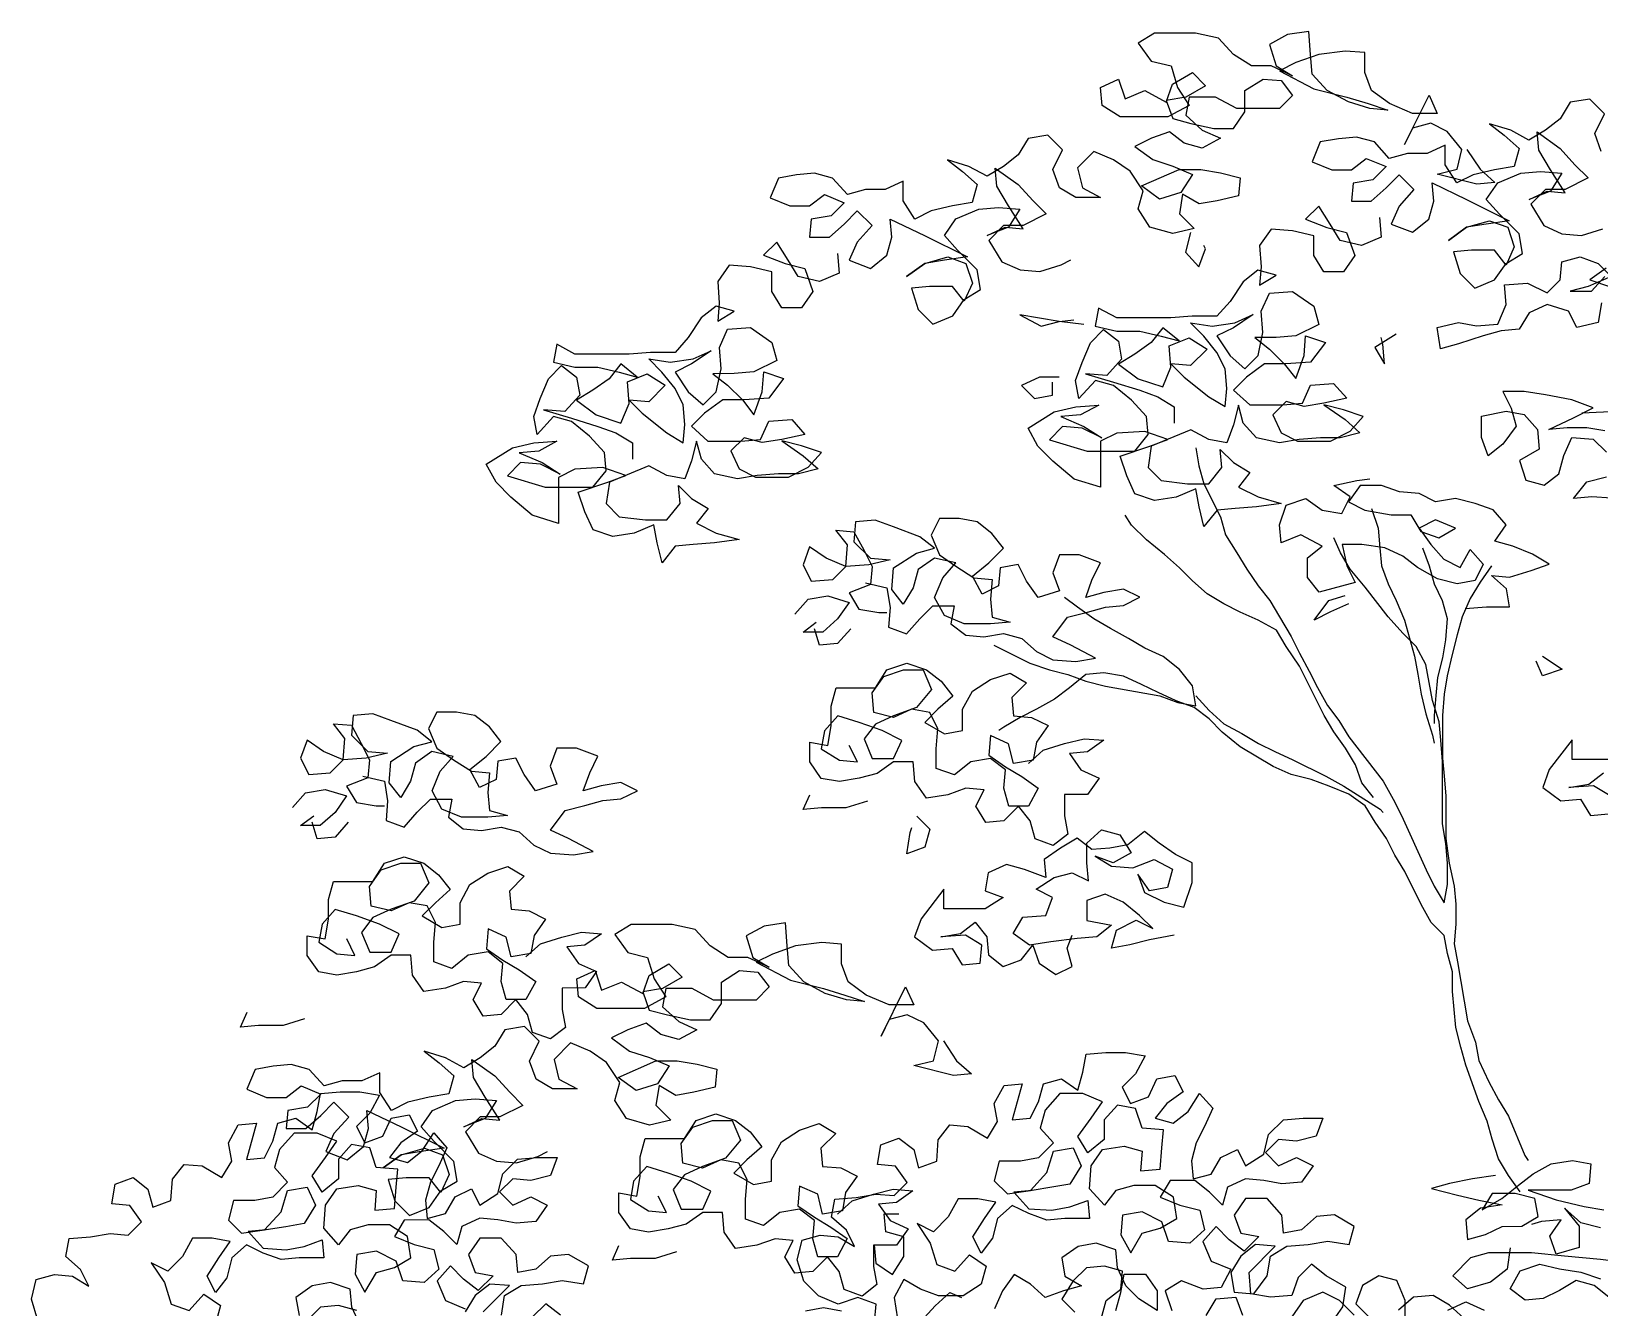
# Model space of a CAD drawing. Header units: millimetres. Extents: x 1564 to 2013, y 216 to 285.
# Drawn here: x 1858.923 to 1862.697, y 228.4 to 231.471 of the extents above; entities that cross this region are included whole.
import ezdxf

# ---------------------------------------------------------------- set-up
doc = ezdxf.new("R2010")
doc.units = ezdxf.units.MM
doc.header["$LTSCALE"] = 10
doc.layers.get('0').update_dxf_attribs({"color": 90})
doc.layers.add('ÁRVORE PRESERVADA', color=252, linetype='Continuous')

# ---------------------------------------------------------------- blocks, each defined once
blk = doc.blocks.new('A$C338F7350')
for points in [[(4.8951, 12.5881), (4.8852, 12.5288), (4.821, 12.5139), (4.7962, 12.5633), (4.732, 12.583), (4.6776, 12.5582), (4.648, 12.5088), (4.5937, 12.5038), (4.5393, 12.4889), (4.4652, 12.4641), (4.4108, 12.4492), (4.4009, 12.5135), (4.4651, 12.5284), (4.5195, 12.5185), (4.5837, 12.5235), (4.6084, 12.5829), (4.6034, 12.6422), (4.6726, 12.6472), (4.7319, 12.6176), (4.7714, 12.6572), (4.7763, 12.7115), (4.8307, 12.7264), (4.8851, 12.7067), (4.9246, 12.6672), (4.8555, 12.6375), (4.8011, 12.6226), (4.8654, 12.6226), (4.9049, 12.6672)], [(4.9098, 12.6919), (4.8604, 12.6572), (4.9197, 12.6375)], [(4.8946, 13.0428), (4.8748, 13.0971), (4.9044, 13.1565), (4.8599, 13.2009), (4.8006, 13.191), (4.771, 13.1415), (4.7265, 13.1069), (4.6771, 13.0772), (4.6228, 13.1068), (4.5585, 13.1265), (4.603, 13.0919), (4.6475, 13.0524), (4.6327, 12.9981), (4.5734, 12.9881), (4.5092, 12.9732), (4.4598, 12.9485), (4.4252, 13.0028), (4.4251, 13.0621), (4.3708, 13.0374), (4.3114, 13.0373), (4.2571, 13.0224), (4.2126, 13.0718), (4.1582, 13.0866), (4.1038, 13.0816), (4.0495, 13.0717), (4.0248, 13.0123), (4.0841, 12.9877), (4.1434, 12.9877), (4.1879, 13.0224), (4.2472, 12.9977), (4.2077, 12.9581), (4.1484, 12.9482), (4.1435, 12.8938), (4.2028, 12.8939), (4.2473, 12.9335), (4.2868, 12.973), (4.3313, 12.9286), (4.2869, 12.8791), (4.2622, 12.8247), (4.3265, 12.8001), (4.3759, 12.8397), (4.3907, 12.894), (4.3857, 12.9484), (4.4895, 12.8991), (4.6181, 12.8349), (4.5489, 12.825), (4.4896, 12.8151), (4.4352, 12.7755), (4.4896, 12.8151), (4.5588, 12.8349), (4.6131, 12.8152), (4.633, 12.7559), (4.6083, 12.7015), (4.5737, 12.7459), (4.5045, 12.7459), (4.4501, 12.7409), (4.4699, 12.6766), (4.5145, 12.6322), (4.5737, 12.657), (4.6083, 12.7064), (4.6577, 12.7361), (4.6478, 12.7954), (4.5884, 12.8547), (4.5488, 12.8991), (4.5834, 12.9486), (4.6525, 12.9783), (4.7118, 12.9833), (4.7761, 12.9784), (4.7415, 12.924), (4.6773, 12.8992), (4.7317, 12.924), (4.786, 12.9191), (4.7415, 12.9883), (4.7068, 13.0476), (4.7018, 13.1019), (4.7711, 13.0526), (4.8156, 13.0032), (4.8552, 12.9637), (4.786, 12.929), (4.7267, 12.9289), (4.6823, 12.8844), (4.7219, 12.8202), (4.7763, 12.7955), (4.8356, 12.7907), (4.8998, 12.8105)], [(4.4903, 13.0491), (4.5299, 12.9898), (4.5744, 12.9503), (4.5201, 12.9453), (4.4014, 12.9749), (4.4607, 12.9897), (4.4755, 13.0491), (4.431, 13.1034), (4.3815, 13.1281), (4.3272, 13.1132), (4.3025, 13.0637), (4.3765, 13.2121), (4.4013, 13.1577), (4.3271, 13.1577), (4.2579, 13.1873), (4.2035, 13.2267), (4.1837, 13.2811), (4.1836, 13.3404), (4.1243, 13.3453), (4.0452, 13.3353), (3.9761, 13.3106), (3.9267, 13.2858), (4.0305, 13.2315), (4.1294, 13.2069), (4.1937, 13.1872), (4.253, 13.1675), (4.1986, 13.1724), (4.1343, 13.1921), (4.0701, 13.2266), (4.0255, 13.276), (4.0205, 13.3353), (4.0155, 13.4045), (3.9513, 13.3946), (3.8969, 13.3649), (3.9168, 13.3006), (3.9662, 13.271), (3.9019, 13.3006), (3.8426, 13.3006), (3.7882, 13.3351), (3.7437, 13.3845), (3.6745, 13.3992), (3.5509, 13.3991), (3.5015, 13.3694), (3.5411, 13.3151), (3.6005, 13.3003), (3.6203, 13.2361), (3.6549, 13.1818), (3.5907, 13.1471), (3.4474, 13.147), (3.393, 13.1815), (3.388, 13.2359), (3.4423, 13.2606), (3.4622, 13.2014), (3.5214, 13.2261), (3.5857, 13.1916), (3.6054, 13.246), (3.6647, 13.2806), (3.7043, 13.2411), (3.645, 13.2065), (3.5857, 13.1965), (3.6055, 13.1422), (3.6599, 13.1274), (3.7291, 13.1126), (3.7884, 13.1127), (3.823, 13.1621), (3.8229, 13.2264), (3.8773, 13.261), (3.9316, 13.2562), (3.9663, 13.2117), (3.9268, 13.1721), (3.7983, 13.172), (3.734, 13.2065), (3.6549, 13.2065), (3.6451, 13.1521), (3.6945, 13.1077), (3.7489, 13.083), (3.6946, 13.0533), (3.6402, 13.0681), (3.5957, 13.1026), (3.5413, 13.0828), (3.4919, 13.0581), (3.5463, 13.0186), (3.6057, 12.9988), (3.665, 12.9742), (3.6305, 12.9198), (3.5662, 12.9), (3.5118, 12.9395), (3.6254, 12.989), (3.6897, 12.989), (3.749, 12.9792), (3.8083, 12.9644), (3.8034, 12.9101), (3.7392, 12.8952), (3.6849, 12.8852), (3.6354, 12.9149), (3.6256, 12.8555), (3.6701, 12.8111), (3.6059, 12.7962), (3.5366, 12.8159), (3.502, 12.8702), (3.5168, 12.9246), (3.4772, 12.9839), (3.4277, 13.0185), (3.3684, 13.0431), (3.319, 12.9936), (3.3339, 12.9343), (3.3883, 12.9047), (3.3142, 12.9047), (3.2647, 12.9343), (3.2449, 12.9886), (3.2745, 13.048), (3.23, 13.0924), (3.1707, 13.0825), (3.141, 13.033), (3.0966, 12.9984), (3.0472, 12.9687), (2.9928, 12.9983), (2.9285, 13.018), (2.973, 12.9834), (3.0176, 12.9439), (3.0028, 12.8896), (2.9435, 12.8796), (2.8792, 12.8647), (2.8298, 12.84), (2.7952, 12.8943), (2.7951, 12.9536), (2.7408, 12.9289), (2.6815, 12.9288), (2.6271, 12.9139), (2.5826, 12.9633), (2.5282, 12.9781), (2.4739, 12.9731), (2.4195, 12.9632), (2.3949, 12.9038), (2.4542, 12.8792), (2.5135, 12.8792), (2.5579, 12.9139), (2.6173, 12.8892), (2.5778, 12.8496), (2.5185, 12.8397), (2.5136, 12.7853), (2.5729, 12.7854), (2.6173, 12.825), (2.6568, 12.8645), (2.7014, 12.8201), (2.6569, 12.7706), (2.6323, 12.7162), (2.6965, 12.6916), (2.7459, 12.7312), (2.7607, 12.7855), (2.7557, 12.8399), (2.8595, 12.7906), (2.9881, 12.7264), (2.9189, 12.7165), (2.8596, 12.7066), (2.8053, 12.667), (2.8596, 12.7066), (2.9288, 12.7264), (2.9832, 12.7067), (3.003, 12.6474), (2.9783, 12.593), (2.9437, 12.6374), (2.8745, 12.6374), (2.8202, 12.6324), (2.84, 12.5682), (2.8845, 12.5237), (2.9438, 12.5485), (2.9783, 12.5979), (3.0277, 12.6276), (3.0178, 12.6869), (2.9584, 12.7462), (2.9189, 12.7906), (2.9534, 12.8401), (3.0226, 12.8698), (3.0819, 12.8748), (3.1461, 12.8699), (3.1116, 12.8155), (3.0474, 12.7908), (3.1017, 12.8155), (3.1561, 12.8106), (3.1115, 12.8798), (3.0769, 12.9391), (3.0719, 12.9934), (3.1411, 12.9441), (3.1857, 12.8947), (3.2252, 12.8552), (3.1561, 12.8205), (3.0968, 12.8205), (3.0523, 12.7759), (3.0919, 12.7117), (3.1463, 12.6871), (3.2056, 12.6822), (3.2699, 12.702), (3.2995, 12.7168)], [(4.2276, 12.8445), (4.2326, 12.7852), (4.1733, 12.7604), (4.109, 12.7752), (4.0793, 12.8246), (4.0447, 12.8789), (4.0052, 12.8393), (4.0695, 12.8147), (4.1288, 12.7999), (4.1536, 12.7307), (4.119, 12.6813), (4.0597, 12.6812), (4.03, 12.7306), (4.0299, 12.7899), (3.9657, 12.8047), (3.9014, 12.8096), (3.8669, 12.7601), (3.8719, 12.6959), (3.867, 12.6415), (3.9164, 12.6712), (3.862, 12.686), (3.8175, 12.6513), (3.7781, 12.592), (3.7386, 12.5475), (3.6644, 12.5474), (3.6002, 12.5424), (3.4371, 12.5423), (3.3827, 12.5719), (3.3728, 12.5175), (3.4371, 12.5027), (3.5063, 12.5028), (3.5706, 12.488), (3.625, 12.4732), (3.5755, 12.5127), (3.5409, 12.4682), (3.4915, 12.4336), (3.4421, 12.4039), (3.5015, 12.3594), (3.5757, 12.3348), (3.6003, 12.3941), (3.5953, 12.4584), (3.6546, 12.4831), (3.709, 12.4486), (3.6596, 12.3991), (3.6003, 12.404), (3.6399, 12.3645), (3.7141, 12.3053), (3.7635, 12.2757), (3.7684, 12.33), (3.7634, 12.3893), (3.7387, 12.4387), (3.6991, 12.4881), (3.6595, 12.5276), (3.7238, 12.5178), (3.7929, 12.5278), (3.8473, 12.5525), (3.788, 12.5129), (3.7386, 12.4882), (3.7782, 12.4289), (3.8227, 12.3894), (3.8622, 12.429), (3.877, 12.4982), (3.872, 12.5624), (3.8967, 12.6168), (3.9659, 12.6218), (4.0301, 12.5774), (4.045, 12.523), (3.9759, 12.4884), (3.9166, 12.4834), (3.8523, 12.4833), (3.8968, 12.4488), (3.9413, 12.4043), (3.976, 12.3599), (4.0006, 12.4291), (4.0055, 12.4884), (4.0648, 12.4687), (4.0204, 12.4093), (3.9463, 12.4043), (3.882, 12.4043), (3.8277, 12.3647), (3.7882, 12.3251), (3.8377, 12.2807), (3.9365, 12.2808), (3.9958, 12.2858), (4.0205, 12.3401), (4.0897, 12.3452), (4.1292, 12.3007), (4.0601, 12.2858), (4.0008, 12.2759), (3.9464, 12.2907), (3.9069, 12.2511), (3.9316, 12.1967), (3.9811, 12.1721), (4.0799, 12.1722), (4.1392, 12.2019), (4.1787, 12.2464), (4.1194, 12.2661), (4.0601, 12.2809), (4.1244, 12.2365), (4.1689, 12.197), (4.1096, 12.1821), (4.0503, 12.182), (3.986, 12.177), (3.9267, 12.1671), (3.8575, 12.1818), (3.8179, 12.2263), (3.8031, 12.2806), (3.7883, 12.2213), (3.7686, 12.1669), (3.7142, 12.1768), (3.6598, 12.2064), (3.5412, 12.1568), (3.5314, 12.0926), (3.571, 12.0531), (3.6501, 12.0433), (3.7143, 12.0433), (3.7538, 12.0928), (3.7488, 12.1471), (3.7884, 12.1076), (3.8378, 12.078), (3.8033, 12.0335), (3.8626, 12.0039), (3.9318, 11.9842), (3.8577, 11.9743), (3.7935, 11.9693), (3.7391, 11.9643), (3.6996, 11.9148), (3.6847, 11.9741), (3.6748, 12.0285), (3.6155, 12.0037), (3.5513, 11.9937), (3.4919, 12.0135), (3.4672, 12.0678), (3.4473, 12.1271), (3.5363, 12.1568), (3.5906, 12.1767), (3.5214, 12.2013), (3.4374, 12.1963), (3.388, 12.1715), (3.3881, 12.0331), (3.309, 12.0578), (3.2447, 12.1121), (3.2002, 12.1565), (3.1705, 12.2109), (3.2495, 12.2604), (3.3138, 12.2753), (3.383, 12.2803), (3.3286, 12.2506), (3.2693, 12.2456), (3.3385, 12.216), (3.3929, 12.1814), (3.3336, 12.211), (3.2743, 12.2159), (3.2348, 12.1763), (3.3485, 12.1418), (3.4918, 12.142), (3.5313, 12.1914), (3.5263, 12.2458), (3.4818, 12.2952), (3.4274, 12.3396), (3.373, 12.3544), (3.3236, 12.3), (3.3137, 12.3543), (3.3334, 12.4087), (3.3581, 12.468), (3.3976, 12.5076), (3.4421, 12.4731), (3.452, 12.4187), (3.4076, 12.3692), (3.3433, 12.3741), (3.4274, 12.3495), (3.5065, 12.3249), (3.5609, 12.3051), (3.6103, 12.2755), (3.6104, 12.2261)], [(3.6593, 12.7995), (3.6445, 12.7401), (3.6841, 12.6957), (3.7038, 12.7501), (3.6988, 12.76)], [(2.5976, 12.736), (2.6026, 12.6767), (2.5434, 12.6519), (2.4791, 12.6667), (2.4494, 12.7161), (2.4147, 12.7704), (2.3752, 12.7308), (2.4395, 12.7062), (2.4988, 12.6914), (2.5236, 12.6222), (2.4891, 12.5728), (2.4298, 12.5727), (2.4001, 12.6221), (2.4, 12.6814), (2.3357, 12.6962), (2.2715, 12.7011), (2.2369, 12.6516), (2.2419, 12.5874), (2.237, 12.533), (2.2864, 12.5627), (2.2321, 12.5775), (2.1876, 12.5428), (2.1481, 12.4835), (2.1086, 12.439), (2.0345, 12.4389), (1.9702, 12.4339), (1.8071, 12.4338), (1.7527, 12.4634), (1.7429, 12.409), (1.8072, 12.3942), (1.8764, 12.3943), (1.9406, 12.3795), (1.995, 12.3647), (1.9455, 12.4042), (1.911, 12.3597), (1.8616, 12.3251), (1.8122, 12.2954), (1.8715, 12.2509), (1.9457, 12.2263), (1.9704, 12.2856), (1.9654, 12.3499), (2.0247, 12.3746), (2.0791, 12.3401), (2.0297, 12.2906), (1.9704, 12.2955), (2.0099, 12.256), (2.0841, 12.1968), (2.1336, 12.1672), (2.1385, 12.2215), (2.1335, 12.2808), (2.1087, 12.3302), (2.0691, 12.3796), (2.0296, 12.4191), (2.0938, 12.4093), (2.163, 12.4193), (2.2173, 12.444), (2.1581, 12.4044), (2.1087, 12.3797), (2.1483, 12.3204), (2.1928, 12.2809), (2.2323, 12.3205), (2.247, 12.3897), (2.242, 12.4539), (2.2667, 12.5083), (2.3359, 12.5133), (2.4002, 12.4689), (2.4151, 12.4145), (2.3459, 12.3799), (2.2866, 12.3749), (2.2224, 12.3748), (2.2669, 12.3403), (2.3114, 12.2958), (2.346, 12.2514), (2.3707, 12.3206), (2.3756, 12.3799), (2.4349, 12.3602), (2.3905, 12.3008), (2.3163, 12.2958), (2.2521, 12.2958), (2.1977, 12.2562), (2.1582, 12.2166), (2.2077, 12.1722), (2.3066, 12.1723), (2.3659, 12.1773), (2.3905, 12.2317), (2.4597, 12.2367), (2.4993, 12.1922), (2.4301, 12.1773), (2.3708, 12.1674), (2.3164, 12.1822), (2.2769, 12.1426), (2.3017, 12.0882), (2.3511, 12.0636), (2.45, 12.0637), (2.5093, 12.0934), (2.5488, 12.1379), (2.4894, 12.1576), (2.4301, 12.1724), (2.4944, 12.128), (2.5389, 12.0885), (2.4796, 12.0736), (2.4203, 12.0735), (2.3561, 12.0685), (2.2968, 12.0586), (2.2276, 12.0733), (2.188, 12.1178), (2.1731, 12.1721), (2.1583, 12.1128), (2.1386, 12.0584), (2.0842, 12.0683), (2.0298, 12.0979), (1.9113, 12.0483), (1.9014, 11.9841), (1.941, 11.9446), (2.0201, 11.9348), (2.0844, 11.9348), (2.1239, 11.9843), (2.1189, 12.0386), (2.1584, 11.9991), (2.2079, 11.9695), (2.1733, 11.925), (2.2327, 11.8954), (2.3019, 11.8757), (2.2278, 11.8658), (2.1635, 11.8608), (2.1091, 11.8558), (2.0697, 11.8063), (2.0548, 11.8656), (2.0448, 11.92), (1.9856, 11.8952), (1.9213, 11.8852), (1.862, 11.905), (1.8372, 11.9593), (1.8174, 12.0186), (1.9063, 12.0483), (1.9607, 12.0682), (1.8915, 12.0928), (1.8074, 12.0878), (1.758, 12.063), (1.7582, 11.9246), (1.6791, 11.9493), (1.6148, 12.0036), (1.5702, 12.048), (1.5405, 12.1024), (1.6196, 12.1519), (1.6838, 12.1668), (1.753, 12.1718), (1.6987, 12.1421), (1.6394, 12.1371), (1.7086, 12.1075), (1.763, 12.0729), (1.7036, 12.1025), (1.6443, 12.1074), (1.6048, 12.0678), (1.7185, 12.0333), (1.8619, 12.0335), (1.9014, 12.0829), (1.8964, 12.1373), (1.8518, 12.1867), (1.7974, 12.2311), (1.743, 12.2459), (1.6937, 12.1915), (1.6837, 12.2458), (1.7035, 12.3002), (1.7281, 12.3595), (1.7676, 12.3991), (1.8121, 12.3646), (1.8221, 12.3102), (1.7776, 12.2607), (1.7134, 12.2656), (1.7974, 12.241), (1.8765, 12.2164), (1.9309, 12.1966), (1.9804, 12.167), (1.9804, 12.1176)], [(3.3382, 12.5224), (3.2641, 12.5322), (3.1455, 12.5519), (3.2097, 12.5173), (3.2641, 12.5322), (3.3086, 12.5372)], [(4.2773, 12.4936), (4.2131, 12.454), (4.2428, 12.4046), (4.2378, 12.4639), (4.2329, 12.4837)], [(3.2643, 12.3642), (3.2049, 12.3641), (3.1506, 12.3394), (3.1902, 12.2998), (3.2445, 12.3098), (3.2445, 12.3493)], [(4.9253, 11.9999), (4.8659, 12.0048), (4.8116, 11.9998), (4.8511, 12.0493), (4.9104, 12.0642)], [(4.8361, 12.2569), (4.9448, 12.2619)], [(4.9053, 12.2026), (4.8509, 12.2124), (4.7916, 12.2124), (4.7373, 12.2074), (4.8114, 12.242), (4.8706, 12.2717), (4.8064, 12.2964), (4.7273, 12.3111), (4.663, 12.321), (4.5988, 12.3209), (4.6235, 12.2715), (4.6384, 12.2172), (4.5989, 12.1628), (4.5545, 12.1281), (4.5346, 12.1825), (4.5346, 12.2467), (4.6087, 12.2616), (4.6631, 12.2518), (4.7027, 12.2073), (4.7077, 12.148), (4.6484, 12.1134), (4.6682, 12.0541), (4.7226, 12.0393), (4.767, 12.0739), (4.7818, 12.1283), (4.8065, 12.1827), (4.8707, 12.1778), (4.9103, 12.1383)], [(3.6747, 12.152), (3.6846, 12.0977), (3.6995, 12.0433), (3.749, 11.9445), (3.7639, 11.8902), (3.7985, 11.8358), (3.8282, 11.7864), (3.8629, 11.737), (3.8975, 11.6926), (3.9272, 11.6432), (3.9619, 11.5839), (3.9866, 11.5345), (4.0163, 11.4802), (4.0411, 11.4308), (4.0708, 11.3764), (4.1054, 11.332), (4.1351, 11.2826), (4.239, 11.1492), (4.2687, 11.0949), (4.2935, 11.0455), (4.3678, 10.8824), (4.3925, 10.833), (4.4222, 10.7836), (4.4321, 10.838), (4.432, 10.9023), (4.427, 10.9616), (4.4171, 11.0209), (4.4169, 11.2087), (4.4119, 11.2729), (4.4069, 11.3273), (4.3871, 11.3915), (4.3672, 11.5002), (4.3375, 11.5546), (4.2979, 11.5941), (4.2534, 11.6435), (4.1841, 11.7324), (4.1396, 11.7867), (4.1099, 11.8361), (4.0901, 11.8806)], [(4.4857, 11.6684), (4.5499, 11.6734), (4.6191, 11.6735), (4.6092, 11.7278), (4.5647, 11.7673), (4.619, 11.7624), (4.6833, 11.7823), (4.7376, 11.8021), (4.6882, 11.8317), (4.6288, 11.8563), (4.5745, 11.8711), (4.609, 11.9206), (4.5694, 11.965), (4.515, 11.9847), (4.4557, 11.9995), (4.3964, 11.9896), (4.347, 12.0142), (4.2877, 12.0191), (4.2333, 12.0389), (4.169, 12.0388), (4.1345, 11.9893), (4.1839, 11.9647), (4.263, 11.9499), (4.3223, 11.95), (4.352, 11.9006), (4.4064, 11.8809), (4.4558, 11.9106), (4.3965, 11.9352), (4.3471, 11.9105), (4.3817, 11.8611), (4.4213, 11.8166), (4.4707, 11.7919), (4.5003, 11.8463), (4.5399, 11.8019), (4.5153, 11.7524), (4.4609, 11.7425), (4.4016, 11.7573), (4.3422, 11.7918), (4.2977, 11.8264), (4.2433, 11.851), (4.1741, 11.8609), (4.1148, 11.8608), (4.1297, 11.7966), (4.1545, 11.7472), (4.0458, 11.7174), (4.0111, 11.7619), (4.0111, 11.8212), (4.0555, 11.8558), (3.9912, 11.8904), (3.9319, 11.8656), (3.927, 11.92), (3.9467, 11.9793), (4.006, 11.9991), (4.0554, 11.9646), (4.1147, 11.9547), (4.1394, 12.0042), (4.0899, 12.0387), (4.1591, 12.0536), (4.1987, 12.0586)], [(2.6816, 11.7458), (2.7459, 11.7311), (2.7558, 11.6718), (2.7509, 11.6124), (2.8053, 11.5927), (2.8448, 11.6372), (2.8843, 11.6768), (2.9486, 11.6769), (2.9387, 11.6225), (2.9832, 11.5879), (3.0376, 11.5831), (3.0969, 11.593), (3.1513, 11.5782), (3.1958, 11.5387), (3.2453, 11.514), (3.3145, 11.5092), (3.3738, 11.5191), (3.2996, 11.5586), (3.2452, 11.5832), (3.2896, 11.6426), (3.3489, 11.6575), (3.4033, 11.6724), (3.4576, 11.6773), (3.507, 11.7021), (3.4576, 11.7268), (3.3983, 11.7168), (3.3439, 11.702), (3.3637, 11.7563), (3.3883, 11.8058), (3.3241, 11.8304), (3.2647, 11.8304), (3.245, 11.776), (3.2648, 11.7216), (3.2006, 11.7018), (3.166, 11.7512), (3.1412, 11.8006), (3.0869, 11.7907), (3.082, 11.7363), (3.0326, 11.7116), (3.0029, 11.7659), (3.0522, 11.8055), (3.0967, 11.85), (3.062, 11.8945), (3.0175, 11.929), (2.9632, 11.9388), (2.9038, 11.9388), (2.8792, 11.8893), (2.9039, 11.8301), (2.9534, 11.7955), (3.0078, 11.761), (3.0622, 11.7561), (3.0573, 11.6967), (3.0623, 11.6424), (3.1167, 11.6276), (3.0574, 11.6226), (2.9783, 11.6225), (2.9189, 11.6472), (2.8892, 11.7015), (2.9139, 11.7609), (2.9534, 11.8054), (2.8891, 11.8202), (2.8397, 11.7855), (2.825, 11.7311), (2.7953, 11.6817), (2.7607, 11.7261), (2.7656, 11.7904), (2.8347, 11.8349), (2.8891, 11.8498), (2.8446, 11.8844), (2.7655, 11.9139), (2.7111, 11.9337), (2.6518, 11.9287), (2.6469, 11.8694), (2.6964, 11.82), (2.7557, 11.8151), (2.6914, 11.8002), (2.6223, 11.7952), (2.5629, 11.8199), (2.5135, 11.8544), (2.4937, 11.8), (2.5185, 11.7506), (2.5828, 11.7556), (2.6223, 11.7952), (2.6271, 11.8595), (2.5925, 11.9039), (2.6469, 11.899), (2.6766, 11.8447), (2.7013, 11.7953), (2.6964, 11.7409), (2.6322, 11.7161), (2.6619, 11.6667), (2.7212, 11.6569), (2.7459, 11.6569)], [(4.2094, 11.0998), (4.1748, 11.1442), (4.155, 11.1986), (4.1253, 11.248), (4.0906, 11.2974), (4.0609, 11.3468), (3.9867, 11.495), (3.9471, 11.5542), (3.9174, 11.6036), (3.863, 11.6332), (3.8086, 11.6579), (3.7591, 11.6826), (3.7097, 11.7122), (3.6652, 11.7517), (3.6256, 11.7912), (3.5811, 11.8307), (3.5267, 11.8751), (3.4821, 11.9195), (3.4623, 11.9492)], [(4.2037, 11.9696), (4.2235, 11.9103), (4.2285, 11.851), (4.2335, 11.7967), (4.2533, 11.7423), (4.2781, 11.6929), (4.3028, 11.6336), (4.3326, 11.5249), (4.3425, 11.4706), (4.3525, 11.4113), (4.3674, 11.352), (4.3872, 11.2877), (4.3921, 11.263)], [(4.357, 11.8512), (4.3768, 11.7968), (4.3917, 11.7425), (4.4165, 11.693), (4.4313, 11.6387), (4.4265, 11.5744), (4.4166, 11.5201), (4.4018, 11.4607), (4.397, 11.4064), (4.3921, 11.3471), (4.3921, 11.3223)], [(4.5646, 11.797), (4.5301, 11.7475), (4.5005, 11.6981), (4.4758, 11.6437), (4.461, 11.5893), (4.4463, 11.53), (4.4315, 11.4657), (4.4217, 11.4113), (4.4168, 11.3471), (4.4169, 11.2186), (4.4219, 11.1642), (4.4269, 11.1049), (4.427, 10.9764), (4.437, 10.9023), (4.4518, 10.8331), (4.4568, 10.7787), (4.4569, 10.7194), (4.452, 10.6601), (4.4619, 10.6057), (4.4918, 10.4278), (4.5165, 10.3636), (4.5265, 10.3093), (4.5562, 10.245), (4.5859, 10.1907), (4.6156, 10.1413), (4.6651, 10.0227), (4.675, 10.0079)], [(2.4692, 11.6517), (2.5087, 11.6962), (2.568, 11.7062), (2.6322, 11.6865), (2.5977, 11.637), (2.5532, 11.5974), (2.4939, 11.5974), (2.5334, 11.6271)], [(3.0673, 11.5584), (3.1761, 11.5041), (3.2354, 11.4844), (3.2898, 11.4696), (3.3442, 11.4499), (3.4035, 11.4351), (3.5666, 11.4056), (3.621, 11.3859), (3.6754, 11.3761), (3.6654, 11.4354), (3.6259, 11.4847), (3.5764, 11.5242), (3.522, 11.5489), (3.4726, 11.5785), (3.4182, 11.6081), (3.3687, 11.6377), (3.3193, 11.6723), (3.2797, 11.7019)], [(4.1348, 11.6829), (4.0804, 11.6581), (4.031, 11.6334), (4.0754, 11.6927), (4.1248, 11.7076)], [(2.6373, 11.6074), (2.5978, 11.5629), (2.5434, 11.5579), (2.5285, 11.6073)], [(4.7181, 11.5253), (4.7775, 11.4858), (4.7182, 11.466), (4.6984, 11.5104)], [(3.1714, 11.2026), (3.2159, 11.2422), (3.2801, 11.262), (3.3394, 11.2769), (3.3987, 11.272), (3.3493, 11.2374), (3.2949, 11.2324), (3.3296, 11.183), (3.384, 11.1583), (3.3494, 11.1089), (3.2802, 11.1088), (3.2803, 11.0445), (3.2902, 10.9902), (3.2458, 10.9556), (3.1914, 10.9753), (3.1765, 11.0296), (3.1419, 11.0741), (3.0974, 11.0296), (3.0431, 11.0246), (3.0134, 11.074), (3.038, 11.1234), (2.9837, 11.1283), (2.9293, 11.1085), (2.8651, 11.0985), (2.8304, 11.1479), (2.8254, 11.2072), (2.7661, 11.2072), (2.7167, 11.1725), (2.6624, 11.1577), (2.6031, 11.1477), (2.5487, 11.1576), (2.5141, 11.2069), (2.514, 11.2663), (2.5684, 11.2564), (2.5782, 11.3157), (2.5782, 11.375), (2.5929, 11.4294), (2.7116, 11.4295), (2.7461, 11.4839), (2.8054, 11.5038), (2.8647, 11.484), (2.9092, 11.4495), (2.9439, 11.405), (2.8994, 11.3655), (2.8599, 11.3259), (2.9193, 11.2913), (2.9736, 11.3013), (2.9736, 11.3655), (3.0032, 11.4199), (3.0575, 11.4546), (3.1168, 11.4744), (3.1662, 11.4448), (3.1218, 11.4003), (3.1268, 11.3459), (3.1812, 11.341), (3.2306, 11.3163), (3.1961, 11.2669), (3.1862, 11.2125), (3.1269, 11.2026), (3.112, 11.2619), (3.0577, 11.2865), (3.0528, 11.2272), (3.1022, 11.1927), (3.1517, 11.163), (3.2011, 11.1285), (3.1715, 11.0741), (3.1122, 11.074), (3.0973, 11.1284), (3.1022, 11.1828), (3.0577, 11.2173), (2.9984, 11.2074), (2.949, 11.1678), (2.8946, 11.1875), (2.8946, 11.2468), (2.8995, 11.3061), (2.8747, 11.3556), (2.8203, 11.3654), (2.766, 11.3406), (2.7067, 11.3554), (2.7017, 11.4147), (2.7362, 11.4642), (2.7955, 11.484), (2.8548, 11.484), (2.8796, 11.4247), (2.8352, 11.3703), (2.766, 11.3456), (2.7117, 11.3208), (2.6771, 11.2763), (2.7019, 11.217), (2.7661, 11.2171), (2.7908, 11.2715), (2.7314, 11.3011), (2.6622, 11.3257), (2.598, 11.3454), (2.5585, 11.3009), (2.5486, 11.2465), (2.603, 11.212), (2.6574, 11.2071), (2.6326, 11.2565)], [(4.6504, 9.914), (4.6157, 9.9634), (4.586, 10.0128), (4.5662, 10.0721), (4.5513, 10.1264), (4.5266, 10.1857), (4.4869, 10.2944), (4.4721, 10.3487), (4.4572, 10.408), (4.4472, 10.5168), (4.4471, 10.5761), (4.4323, 10.6304), (4.4223, 10.6848), (4.3828, 10.7243), (4.353, 10.7786), (4.3035, 10.8774), (4.2738, 10.9268), (4.2491, 10.9762), (4.2144, 11.0256), (4.1847, 11.075), (4.1353, 11.1096), (4.0759, 11.1342), (4.0216, 11.154), (3.9622, 11.1687), (3.9078, 11.1934), (3.8089, 11.2526), (3.7545, 11.297), (3.715, 11.3365), (3.6704, 11.3711), (3.6161, 11.3908), (3.5617, 11.4155), (3.5122, 11.4402), (3.4578, 11.4648), (3.3985, 11.4746), (3.3442, 11.4697), (3.2948, 11.4301), (3.2503, 11.3954), (3.196, 11.3657), (3.1466, 11.341), (3.0972, 11.3113), (3.0824, 11.3014)], [(4.9309, 11.2141), (4.8074, 11.214), (4.8073, 11.2733), (4.7382, 11.1843), (4.7185, 11.1299), (4.7729, 11.0904), (4.8322, 11.0954), (4.8619, 11.046), (4.9162, 11.051)], [(4.9211, 11.1054), (4.8717, 11.135), (4.7975, 11.13), (4.8569, 11.1399), (4.9013, 11.1745)], [(3.6754, 11.4057), (3.7149, 11.3613), (3.7595, 11.3218), (3.8139, 11.2922), (3.8633, 11.2625), (3.9127, 11.2379), (3.9671, 11.2132), (4.066, 11.1639), (4.1204, 11.1343), (4.2292, 11.0652), (4.2391, 11.0553)], [(1.1701, 11.1639), (1.2343, 11.1492), (1.2443, 11.0899), (1.2394, 11.0306), (1.2938, 11.0108), (1.3333, 11.0554), (1.3728, 11.0949), (1.437, 11.095), (1.4272, 11.0406), (1.4717, 11.0061), (1.5261, 11.0012), (1.5854, 11.0111), (1.6398, 10.9963), (1.6843, 10.9568), (1.7337, 10.9322), (1.8029, 10.9273), (1.8622, 10.9372), (1.788, 10.9767), (1.7337, 11.0014), (1.7781, 11.0607), (1.8374, 11.0756), (1.8917, 11.0905), (1.9461, 11.0955), (1.9955, 11.1202), (1.9461, 11.1449), (1.8868, 11.1349), (1.8324, 11.1201), (1.8521, 11.1744), (1.8768, 11.2239), (1.8125, 11.2485), (1.7532, 11.2485), (1.7335, 11.1941), (1.7533, 11.1398), (1.6891, 11.1199), (1.6544, 11.1693), (1.6297, 11.2187), (1.5753, 11.2088), (1.5704, 11.1544), (1.521, 11.1297), (1.4913, 11.184), (1.5407, 11.2236), (1.5851, 11.2681), (1.5505, 11.3126), (1.506, 11.3471), (1.4516, 11.357), (1.3923, 11.3569), (1.3676, 11.3075), (1.3924, 11.2482), (1.4419, 11.2136), (1.4963, 11.1791), (1.5506, 11.1742), (1.5457, 11.1149), (1.5507, 11.0605), (1.6051, 11.0457), (1.5458, 11.0407), (1.4667, 11.0406), (1.4074, 11.0653), (1.3777, 11.1196), (1.4023, 11.179), (1.4418, 11.2235), (1.3776, 11.2383), (1.3282, 11.2036), (1.3134, 11.1492), (1.2838, 11.0998), (1.2492, 11.1442), (1.254, 11.2085), (1.3232, 11.253), (1.3776, 11.2679), (1.333, 11.3025), (1.2539, 11.3321), (1.1995, 11.3518), (1.1402, 11.3468), (1.1354, 11.2875), (1.1848, 11.2381), (1.2441, 11.2332), (1.1799, 11.2183), (1.1107, 11.2133), (1.0514, 11.238), (1.0019, 11.2725), (0.9822, 11.2181), (1.007, 11.1687), (1.0712, 11.1737), (1.1107, 11.2133), (1.1156, 11.2776), (1.081, 11.322), (1.1353, 11.3171), (1.165, 11.2628), (1.1898, 11.2134), (1.1849, 11.159), (1.1207, 11.1342), (1.1504, 11.0848), (1.2097, 11.075), (1.2344, 11.075)], [(0.9576, 11.0698), (0.9971, 11.1144), (1.0564, 11.1243), (1.1207, 11.1046), (1.0861, 11.0551), (1.0417, 11.0155), (0.9824, 11.0155), (1.0219, 11.0452)], [(2.6872, 11.0885), (2.6229, 11.0687), (2.5488, 11.0686), (2.4944, 11.0636), (2.5142, 11.1081)], [(2.8355, 11.0441), (2.875, 11.0046), (2.8603, 10.9503), (2.8059, 10.9304), (2.8157, 10.9947), (2.8207, 11.0095)], [(1.1257, 11.0255), (1.0862, 10.981), (1.0318, 10.976), (1.017, 11.0254)], [(3.6097, 10.6863), (3.5355, 10.6714), (3.4762, 10.6565), (3.4219, 10.6466), (3.4367, 10.701), (3.4959, 10.7307), (3.5454, 10.706), (3.5058, 10.7455), (3.4563, 10.785), (3.402, 10.8097), (3.3476, 10.7898), (3.3477, 10.7305), (3.4218, 10.7158), (3.3774, 10.6811), (3.3181, 10.6761), (3.239, 10.6662), (3.1747, 10.6562), (3.1253, 10.6908), (3.1549, 10.7402), (3.2241, 10.7452), (3.2438, 10.7996), (3.1944, 10.8243), (3.2487, 10.8589), (3.303, 10.8738), (3.3525, 10.8492), (3.3475, 10.9035), (3.3474, 10.9628), (3.3919, 11.0024), (3.4463, 10.9876), (3.4809, 10.9333), (3.4266, 10.9036), (3.3722, 10.9233), (3.4216, 10.8937), (3.4859, 10.8888), (3.5501, 10.9136), (3.6045, 10.884), (3.5898, 10.8296), (3.5354, 10.8197), (3.5008, 10.8691), (3.5206, 10.8147), (3.5799, 10.7851), (3.6392, 10.7703), (3.6639, 10.8445), (3.6638, 10.9038), (3.6144, 10.9285), (3.5649, 10.963), (3.5204, 10.9976), (3.471, 10.958), (3.4167, 10.9481), (3.3623, 10.9431), (3.3178, 10.9776), (3.2684, 10.9479), (3.219, 10.9133), (3.224, 10.8589), (3.1597, 10.8836), (3.1053, 10.8984), (3.051, 10.8736), (3.0411, 10.8192), (3.0955, 10.7995), (3.0412, 10.7649), (2.9176, 10.7647), (2.9176, 10.824), (2.8485, 10.735), (2.8287, 10.6806), (2.8832, 10.6411), (2.9425, 10.6461), (2.9722, 10.5967), (3.0265, 10.6017), (3.0314, 10.6561), (2.982, 10.6857), (2.9078, 10.6807), (2.9671, 10.6906), (3.0116, 10.7253), (3.0462, 10.6808), (3.0512, 10.6265), (3.0957, 10.5919), (3.1501, 10.6117), (3.1846, 10.6562), (3.2044, 10.6019), (3.2539, 10.5673), (3.3033, 10.5921), (3.2884, 10.6465), (3.3032, 10.686)], [(1.6599, 10.6207), (1.7043, 10.6603), (1.7685, 10.6801), (1.8278, 10.695), (1.8872, 10.6901), (1.8378, 10.6555), (1.7834, 10.6505), (1.818, 10.6011), (1.8724, 10.5764), (1.8379, 10.527), (1.7687, 10.5269), (1.7687, 10.4627), (1.7787, 10.4083), (1.7342, 10.3737), (1.6798, 10.3934), (1.665, 10.4477), (1.6303, 10.4922), (1.5859, 10.4477), (1.5315, 10.4427), (1.5018, 10.4921), (1.5265, 10.5415), (1.4721, 10.5464), (1.4178, 10.5266), (1.3535, 10.5166), (1.3189, 10.566), (1.3139, 10.6253), (1.2546, 10.6253), (1.2052, 10.5906), (1.1508, 10.5758), (1.0915, 10.5658), (1.0372, 10.5757), (1.0025, 10.6251), (1.0025, 10.6844), (1.0568, 10.6745), (1.0667, 10.7338), (1.0666, 10.7932), (1.0814, 10.8475), (1.2, 10.8476), (1.2346, 10.902), (1.2939, 10.9219), (1.3532, 10.9022), (1.3977, 10.8676), (1.4323, 10.8231), (1.3879, 10.7836), (1.3484, 10.744), (1.4077, 10.7094), (1.4621, 10.7194), (1.462, 10.7836), (1.4916, 10.838), (1.546, 10.8727), (1.6053, 10.8925), (1.6547, 10.8629), (1.6103, 10.8184), (1.6153, 10.764), (1.6696, 10.7591), (1.7191, 10.7344), (1.6845, 10.685), (1.6747, 10.6306), (1.6154, 10.6207), (1.6005, 10.68), (1.5461, 10.7046), (1.5412, 10.6453), (1.5907, 10.6108), (1.6401, 10.5812), (1.6896, 10.5466), (1.66, 10.4922), (1.6007, 10.4922), (1.5858, 10.5465), (1.5907, 10.6009), (1.5462, 10.6354), (1.4869, 10.6255), (1.4375, 10.5859), (1.3831, 10.6056), (1.383, 10.6649), (1.3879, 10.7243), (1.3632, 10.7737), (1.3088, 10.7835), (1.2545, 10.7587), (1.1951, 10.7735), (1.1901, 10.8328), (1.2247, 10.8823), (1.284, 10.9021), (1.3433, 10.9021), (1.3681, 10.8429), (1.3236, 10.7885), (1.2545, 10.7637), (1.2001, 10.7389), (1.1656, 10.6944), (1.1903, 10.6351), (1.2546, 10.6352), (1.2792, 10.6896), (1.2199, 10.7192), (1.1507, 10.7438), (1.0864, 10.7635), (1.0469, 10.719), (1.0371, 10.6646), (1.0915, 10.6301), (1.1458, 10.6252), (1.1211, 10.6746)], [(2.9161, 10.3677), (2.9557, 10.3084), (3.0002, 10.2689), (2.9458, 10.2639), (2.8272, 10.2935), (2.8865, 10.3084), (2.9013, 10.3677), (2.8567, 10.422), (2.8073, 10.4467), (2.7529, 10.4318), (2.7283, 10.3823), (2.8023, 10.5307), (2.827, 10.4763), (2.7529, 10.4763), (2.6837, 10.5059), (2.6293, 10.5454), (2.6094, 10.5997), (2.6094, 10.659), (2.5501, 10.6639), (2.471, 10.6539), (2.4018, 10.6292), (2.3524, 10.6044), (2.4563, 10.5501), (2.5551, 10.5255), (2.6194, 10.5058), (2.6787, 10.4861), (2.6244, 10.491), (2.5601, 10.5107), (2.4958, 10.5452), (2.4513, 10.5946), (2.4463, 10.6539), (2.4413, 10.7231), (2.377, 10.7132), (2.3227, 10.6835), (2.3425, 10.6192), (2.392, 10.5896), (2.3277, 10.6192), (2.2684, 10.6192), (2.214, 10.6537), (2.1695, 10.7031), (2.1003, 10.7179), (1.9767, 10.7177), (1.9273, 10.688), (1.9669, 10.6337), (2.0262, 10.6189), (2.046, 10.5547), (2.0807, 10.5004), (2.0165, 10.4657), (1.8731, 10.4656), (1.8187, 10.5001), (1.8137, 10.5545), (1.8681, 10.5793), (1.8879, 10.52), (1.9472, 10.5447), (2.0115, 10.5102), (2.0312, 10.5646), (2.0905, 10.5992), (2.1301, 10.5597), (2.0708, 10.5251), (2.0115, 10.5151), (2.0313, 10.4608), (2.0857, 10.446), (2.1549, 10.4312), (2.2142, 10.4313), (2.2487, 10.4808), (2.2487, 10.545), (2.303, 10.5797), (2.3574, 10.5748), (2.392, 10.5303), (2.3525, 10.4907), (2.224, 10.4906), (2.1597, 10.5252), (2.0807, 10.5251), (2.0708, 10.4707), (2.1203, 10.4263), (2.1747, 10.4016), (2.1203, 10.3719), (2.066, 10.3867), (2.0214, 10.4212), (1.9671, 10.4014), (1.9177, 10.3767), (1.9721, 10.3372), (2.0314, 10.3175), (2.0908, 10.2928), (2.0562, 10.2384), (1.992, 10.2186), (1.9376, 10.2581), (2.0512, 10.3076), (2.1155, 10.3076), (2.1748, 10.2978), (2.2341, 10.283), (2.2292, 10.2287), (2.165, 10.2138), (2.1106, 10.2039), (2.0612, 10.2335), (2.0513, 10.1741), (2.0958, 10.1297), (2.0316, 10.1148), (1.9624, 10.1345), (1.9278, 10.1889), (1.9425, 10.2432), (1.9029, 10.3025), (1.8535, 10.3371), (1.7941, 10.3617), (1.7448, 10.3123), (1.7596, 10.253), (1.814, 10.2233), (1.7399, 10.2233), (1.6905, 10.2529), (1.6706, 10.3072), (1.7002, 10.3666), (1.6557, 10.411), (1.5964, 10.4011), (1.5668, 10.3516), (1.5224, 10.317), (1.473, 10.2873), (1.4186, 10.3169), (1.3543, 10.3366), (1.3988, 10.302), (1.4433, 10.2625), (1.4285, 10.2082), (1.3692, 10.1982), (1.305, 10.1833), (1.2556, 10.1586), (1.221, 10.2129), (1.2209, 10.2722), (1.1666, 10.2475), (1.1072, 10.2474), (1.0529, 10.2325), (1.0084, 10.2819), (0.954, 10.2967), (0.8996, 10.2917), (0.8453, 10.2818), (0.8206, 10.2224), (0.8799, 10.1978), (0.9392, 10.1978), (0.9837, 10.2325), (1.043, 10.2078), (1.0035, 10.1682), (0.9442, 10.1583), (0.9393, 10.1039), (0.9986, 10.104), (1.0431, 10.1436), (1.0826, 10.1831), (1.1271, 10.1387), (1.0827, 10.0892), (1.058, 10.0348), (1.1223, 10.0102), (1.1717, 10.0498), (1.1865, 10.1042), (1.1815, 10.1585), (1.2853, 10.1092), (1.4139, 10.0451), (1.3447, 10.0351), (1.2854, 10.0252), (1.231, 9.9856), (1.2854, 10.0252), (1.3546, 10.045), (1.4089, 10.0253), (1.4288, 9.966), (1.4041, 9.9116), (1.3695, 9.956), (1.3003, 9.956), (1.2459, 9.951), (1.2657, 9.8868), (1.3103, 9.8423), (1.3695, 9.8671), (1.4041, 9.9165), (1.4535, 9.9462), (1.4436, 10.0055), (1.3842, 10.0648), (1.3446, 10.1092), (1.3792, 10.1587), (1.4483, 10.1884), (1.5076, 10.1934), (1.5719, 10.1885), (1.5373, 10.1341), (1.4731, 10.1094), (1.5275, 10.1341), (1.5818, 10.1292), (1.5373, 10.1984), (1.5026, 10.2577), (1.4976, 10.312), (1.5669, 10.2627), (1.6114, 10.2133), (1.651, 10.1738), (1.5818, 10.1391), (1.5225, 10.1391), (1.4781, 10.0945), (1.5177, 10.0303), (1.5721, 10.0057), (1.6314, 10.0008), (1.6956, 10.0206), (1.7253, 10.0355)], [(0.9945, 10.4343), (0.9303, 10.4144), (0.8561, 10.4144), (0.8018, 10.4094), (0.8215, 10.4539)], [(4.4332, 9.5579), (4.4876, 9.5827), (4.542, 9.558)], [(4.4827, 9.5333), (4.4382, 9.5728), (4.3887, 9.6024), (4.3294, 9.5974), (4.285, 9.5578)], [(4.3048, 9.5183), (4.3047, 9.5875), (4.2799, 9.6467), (4.2256, 9.6615), (4.1762, 9.6318), (4.1565, 9.5774), (4.196, 9.5379)], [(4.1515, 9.5428), (4.107, 9.5873), (4.0576, 9.6119), (3.9983, 9.5872), (3.9637, 9.5377)], [(4.0824, 9.5181), (4.1169, 9.5675), (4.1268, 9.6268), (4.0674, 9.6614), (4.0229, 9.6959), (3.9834, 9.6564), (3.9637, 9.602), (3.8994, 9.597), (3.8401, 9.6068), (3.8351, 9.671), (3.9141, 9.7502), (3.8548, 9.7551), (3.8103, 9.7205), (3.7807, 9.671), (3.7907, 9.6117), (3.85, 9.6068), (3.8895, 9.6612), (3.8993, 9.7205), (3.9487, 9.7502), (4.013, 9.7552), (4.0723, 9.7652), (4.1365, 9.7553), (4.1513, 9.8097), (4.092, 9.8443), (4.0376, 9.8393), (3.9931, 9.7997), (3.9388, 9.7898), (3.9338, 9.8441), (3.8893, 9.8935), (3.825, 9.8935), (3.7905, 9.844), (3.8103, 9.7896), (3.8647, 9.7798), (3.8202, 9.7353), (3.7757, 9.7698), (3.7361, 9.8093), (3.6966, 9.7648), (3.7214, 9.7055), (3.7807, 9.6809), (3.7511, 9.6265), (3.6968, 9.6215), (3.6325, 9.6462), (3.5831, 9.6165), (3.6029, 9.5572)], [(3.7067, 9.5424), (3.7363, 9.5919), (3.7956, 9.5969), (3.8155, 9.5425)], [(3.3904, 9.5323), (3.4052, 9.5866), (3.4496, 9.6213), (3.4545, 9.6756), (3.4001, 9.6904), (3.3458, 9.6854), (3.3063, 9.6459), (3.2717, 9.5915), (3.3113, 9.552)], [(3.4349, 9.557), (3.4496, 9.6114), (3.4595, 9.6658), (3.5237, 9.6658), (3.5584, 9.6164), (3.5584, 9.5571), (3.504, 9.5917), (3.4645, 9.6312), (3.4397, 9.6855), (3.4347, 9.7399), (3.3754, 9.7596), (3.321, 9.7497), (3.2716, 9.715), (3.2816, 9.6607), (3.331, 9.631), (3.2767, 9.6162), (3.2223, 9.5964), (3.1778, 9.6359), (3.1283, 9.6655), (3.0938, 9.616), (3.0691, 9.5616)], [(2.5007, 9.5562), (2.5551, 9.5661), (2.6095, 9.5563)], [(2.7084, 9.5217), (2.7133, 9.5761), (2.6589, 9.5958), (2.5996, 9.576), (2.5402, 9.6007), (2.4957, 9.6451), (2.4759, 9.7093), (2.4907, 9.7687), (2.545, 9.7835), (2.5994, 9.7787), (2.6488, 9.749), (2.6241, 9.7984), (2.5796, 9.8379), (2.5894, 9.8923), (2.6536, 9.8973), (2.7129, 9.9073), (2.7673, 9.9024), (2.8068, 9.9419), (2.7722, 9.9913), (2.7178, 9.9962), (2.7276, 10.0555), (2.782, 10.0754), (2.8265, 10.0408), (2.8414, 9.9865), (2.8957, 10.0063), (2.9006, 10.0705), (2.9352, 10.115), (2.9895, 10.1102), (3.0489, 10.0756), (3.0785, 10.1251), (3.0686, 10.1794), (3.0982, 10.2338), (3.1525, 10.2388), (3.123, 10.13), (3.1773, 10.135), (3.202, 10.1845), (3.2168, 10.2389), (3.2711, 10.2537), (3.3206, 10.2192), (3.3354, 10.2736), (3.3452, 10.3279), (3.4045, 10.3329), (3.4638, 10.333), (3.5231, 10.3232), (3.4935, 10.2688), (3.454, 10.2292), (3.4788, 10.1798), (3.5331, 10.1996), (3.5578, 10.254), (3.6122, 10.2639), (3.6369, 10.2145), (3.5875, 10.1799), (3.553, 10.1354), (3.6073, 10.1206), (3.6518, 10.1552), (3.6863, 10.2096), (3.7259, 10.1652), (3.7013, 10.1108), (3.6766, 10.0614), (3.6618, 10.007), (3.6668, 9.9526), (3.7212, 9.9675), (3.7508, 10.0169), (3.8002, 10.0417), (3.8249, 9.9923), (3.8793, 10.0269), (3.894, 10.0863), (3.9385, 10.1308), (3.9978, 10.1358), (4.0571, 10.1358), (4.0374, 10.0815), (3.9781, 10.0666), (3.9237, 10.0715), (3.8842, 10.0319), (3.9238, 9.9924), (3.9781, 10.0172), (4.0276, 9.9925), (3.993, 9.943), (3.9337, 9.938), (3.8793, 9.9479), (3.825, 9.9528), (3.7706, 9.928), (3.7558, 9.8736), (3.7163, 9.9131), (3.6718, 9.9477), (3.5976, 9.9476), (3.568, 9.8982), (3.6273, 9.8735), (3.6867, 9.8587), (3.7015, 9.7994), (3.6571, 9.7599), (3.5928, 9.7647), (3.573, 9.824), (3.5137, 9.8536), (3.4544, 9.8437), (3.4495, 9.7844), (3.4792, 9.73), (3.5137, 9.7894), (3.5681, 9.8043), (3.6175, 9.834), (3.6075, 9.8982), (3.5531, 9.9327), (3.4889, 9.9327), (3.4345, 9.9178), (3.4, 9.8733), (3.3555, 9.9227), (3.3603, 9.9919), (3.3949, 10.0413), (3.4591, 10.0513), (3.5135, 10.0365), (3.5086, 9.9772), (3.5679, 9.9822), (3.5728, 10.0464), (3.5777, 10.1008), (3.5134, 10.1057), (3.4936, 10.165), (3.4392, 10.1748), (3.3997, 10.1303), (3.3998, 10.071), (3.3504, 10.0314), (3.3207, 10.0808), (3.3602, 10.1352), (3.3948, 10.1847), (3.3354, 10.2093), (3.2662, 10.2093), (3.2218, 10.1598), (3.207, 10.1054), (3.2466, 10.061), (3.2022, 10.0164), (3.1478, 10.0065), (3.0835, 10.0064), (3.0688, 9.9471), (3.1083, 9.9076), (3.1775, 9.9176), (3.2269, 9.972), (3.2466, 10.0363), (3.3059, 10.0462), (3.3307, 9.9918), (3.2961, 9.9374), (3.2418, 9.9275), (3.1825, 9.9176), (3.1281, 9.9126), (3.1726, 9.8632), (3.2418, 9.8583), (3.2962, 9.8683), (3.3505, 9.8881), (3.3555, 9.8337), (3.2814, 9.8336), (3.227, 9.8287), (3.1727, 9.8484), (3.1232, 9.873), (3.0788, 9.8335), (3.064, 9.7741), (3.0294, 9.7296), (3.0047, 9.779), (3.0392, 9.8334), (3.0738, 9.8829), (3.0194, 9.8927), (2.9601, 9.8927), (2.9305, 9.8383), (2.886, 9.7937), (2.8366, 9.8184), (2.8762, 9.7591), (2.896, 9.6949), (2.9504, 9.6752), (2.9948, 9.7246), (3.0443, 9.6901), (3.0295, 9.6357), (2.9752, 9.6011), (2.901, 9.601), (2.8467, 9.6207), (2.7972, 9.6503), (2.7676, 9.5959), (2.7775, 9.5317)], [(2.8369, 9.512), (2.8912, 9.5713), (2.9356, 9.6109), (2.9702, 9.5961)], [(1.7641, 9.5429), (1.7196, 9.5775), (1.6801, 9.5379)], [(1.5318, 9.5526), (1.6108, 9.6317), (1.5515, 9.6366), (1.5071, 9.602), (1.4775, 9.5525)], [(1.5862, 9.5427), (1.596, 9.6021), (1.6454, 9.6318), (1.7097, 9.6368), (1.769, 9.6467), (1.8332, 9.6369), (1.848, 9.6912), (1.7887, 9.7258), (1.7343, 9.7208), (1.6899, 9.6812), (1.6355, 9.6713), (1.6305, 9.7256), (1.586, 9.775), (1.5217, 9.775), (1.4872, 9.7255), (1.507, 9.6712), (1.5614, 9.6613), (1.517, 9.6168), (1.4724, 9.6514), (1.4329, 9.6909), (1.3934, 9.6463), (1.4181, 9.5871), (1.4775, 9.5624)], [(1.1513, 9.5572), (1.0969, 9.5719), (1.0425, 9.5669), (1.003, 9.5274)], [(1.1612, 9.5127), (1.1364, 9.567), (1.1314, 9.6214), (1.0721, 9.6411), (1.0177, 9.6312), (0.9684, 9.5965), (0.9783, 9.5422)], [(0.1925, 9.5266), (0.1726, 9.5909), (0.1874, 9.6502), (0.2418, 9.6651), (0.2961, 9.6602), (0.3456, 9.6306), (0.3208, 9.68), (0.2763, 9.7195), (0.2861, 9.7738), (0.3504, 9.7788), (0.4097, 9.7888), (0.4641, 9.7839), (0.5036, 9.8235), (0.4689, 9.8729), (0.4145, 9.8777), (0.4244, 9.9371), (0.4787, 9.9569), (0.5232, 9.9223), (0.5381, 9.868), (0.5925, 9.8878), (0.5973, 9.9521), (0.6319, 9.9966), (0.6863, 9.9917), (0.7456, 9.9571), (0.7752, 10.0066), (0.7653, 10.0609), (0.7949, 10.1153), (0.8493, 10.1203), (0.8197, 10.0116), (0.8741, 10.0166), (0.8987, 10.066), (0.9135, 10.1204), (0.9679, 10.1353), (1.0173, 10.1007), (1.0321, 10.1551), (1.0419, 10.2095), (1.1012, 10.2145), (1.1605, 10.2145), (1.2199, 10.2047), (1.1903, 10.1503), (1.1508, 10.1107), (1.1755, 10.0613), (1.2299, 10.0811), (1.2545, 10.1355), (1.3089, 10.1455), (1.3336, 10.0961), (1.2842, 10.0614), (1.2497, 10.0169), (1.3041, 10.0021), (1.3485, 10.0368), (1.3831, 10.0912), (1.4227, 10.0467), (1.398, 9.9923), (1.3733, 9.9429), (1.3585, 9.8885), (1.3635, 9.8341), (1.4179, 9.849), (1.4475, 9.8985), (1.4969, 9.9232), (1.5217, 9.8738), (1.576, 9.9085), (1.5908, 9.9678), (1.6352, 10.0123), (1.6945, 10.0173), (1.7538, 10.0174), (1.7341, 9.963), (1.6748, 9.9481), (1.6204, 9.953), (1.5809, 9.9134), (1.6205, 9.8739), (1.6749, 9.8987), (1.7243, 9.874), (1.6897, 9.8245), (1.6304, 9.8195), (1.5761, 9.8294), (1.5217, 9.8343), (1.4673, 9.8095), (1.4526, 9.7551), (1.413, 9.7946), (1.3685, 9.8292), (1.2943, 9.8291), (1.2647, 9.7797), (1.3241, 9.755), (1.3834, 9.7402), (1.3983, 9.6809), (1.3538, 9.6414), (1.2896, 9.6463), (1.2697, 9.7055), (1.2104, 9.7351), (1.1511, 9.7252), (1.1462, 9.6659), (1.1759, 9.6116), (1.2105, 9.6709), (1.2648, 9.6858), (1.3142, 9.7155), (1.3043, 9.7797), (1.2499, 9.8143), (1.1856, 9.8142), (1.1313, 9.7993), (1.0967, 9.7548), (1.0522, 9.8042), (1.0571, 9.8734), (1.0916, 9.9228), (1.1559, 9.9328), (1.2102, 9.918), (1.2054, 9.8587), (1.2647, 9.8637), (1.2695, 9.928), (1.2744, 9.9823), (1.2102, 9.9872), (1.1904, 10.0465), (1.136, 10.0563), (1.0965, 10.0118), (1.0965, 9.9525), (1.0471, 9.9129), (1.0174, 9.9623), (1.0569, 10.0167), (1.0915, 10.0662), (1.0322, 10.0908), (0.963, 10.0908), (0.9185, 10.0413), (0.9037, 9.9869), (0.9433, 9.9425), (0.8989, 9.898), (0.8445, 9.888), (0.7803, 9.888), (0.7655, 9.8286), (0.8051, 9.7891), (0.8743, 9.7991), (0.9236, 9.8535), (0.9433, 9.9178), (1.0026, 9.9277), (1.0274, 9.8734), (0.9929, 9.819), (0.9385, 9.809), (0.8792, 9.7991), (0.8248, 9.7941), (0.8694, 9.7447), (0.9386, 9.7398), (0.9929, 9.7498), (1.0473, 9.7696), (1.0523, 9.7152), (0.9781, 9.7152), (0.9238, 9.7102), (0.8694, 9.7299), (0.8199, 9.7546), (0.7755, 9.715), (0.7607, 9.6557), (0.7262, 9.6111), (0.7014, 9.6605), (0.736, 9.7149), (0.7705, 9.7644), (0.7161, 9.7742), (0.6568, 9.7742), (0.6272, 9.7198), (0.5828, 9.6753), (0.5333, 9.6999), (0.5729, 9.6407), (0.5927, 9.5764), (0.6471, 9.5567), (0.6916, 9.6062), (0.741, 9.5716), (0.7262, 9.5172)], [(2.5971, 9.8472), (2.6415, 9.8868), (2.7058, 9.9066), (2.7651, 9.9215), (2.8244, 9.9166), (2.775, 9.882), (2.7206, 9.877), (2.7553, 9.8276), (2.8097, 9.8029), (2.7751, 9.7535), (2.7059, 9.7534), (2.706, 9.6891), (2.7159, 9.6348), (2.6715, 9.6001), (2.6171, 9.6199), (2.6022, 9.6742), (2.5676, 9.7187), (2.5231, 9.6741), (2.4688, 9.6692), (2.4391, 9.7185), (2.4637, 9.768), (2.4094, 9.7729), (2.355, 9.7531), (2.2908, 9.7431), (2.2561, 9.7925), (2.2511, 9.8518), (2.1918, 9.8518), (2.1424, 9.8171), (2.0881, 9.8022), (2.0288, 9.7923), (1.9744, 9.8021), (1.9397, 9.8515), (1.9397, 9.9108), (1.9941, 9.901), (2.0039, 9.9603), (2.0038, 10.0196), (2.0186, 10.074), (2.1372, 10.0741), (2.1718, 10.1285), (2.2311, 10.1484), (2.2904, 10.1286), (2.3349, 10.0941), (2.3696, 10.0496), (2.3251, 10.01), (2.2856, 9.9705), (2.3449, 9.9359), (2.3993, 9.9459), (2.3992, 10.0101), (2.4289, 10.0645), (2.4832, 10.0992), (2.5425, 10.119), (2.5919, 10.0894), (2.5475, 10.0448), (2.5525, 9.9905), (2.6069, 9.9856), (2.6563, 9.9609), (2.6217, 9.9115), (2.6119, 9.8571), (2.5526, 9.8472), (2.5377, 9.9065), (2.4833, 9.9311), (2.4785, 9.8718), (2.5279, 9.8372), (2.5774, 9.8076), (2.6268, 9.7731), (2.5972, 9.7187), (2.5379, 9.7186), (2.523, 9.773), (2.5279, 9.8274), (2.4834, 9.8619), (2.4241, 9.852), (2.3747, 9.8124), (2.3203, 9.8321), (2.3203, 9.8914), (2.3252, 9.9507), (2.3004, 10.0001), (2.246, 10.01), (2.1917, 9.9852), (2.1324, 10), (2.1274, 10.0593), (2.1619, 10.1087), (2.2212, 10.1286), (2.2805, 10.1286), (2.3053, 10.0693), (2.2609, 10.0149), (2.1917, 9.9902), (2.1373, 9.9654), (2.1028, 9.9209), (2.1275, 9.8616), (2.1918, 9.8617), (2.2165, 9.916), (2.1571, 9.9456), (2.0879, 9.9703), (2.0236, 9.99), (1.9841, 9.9455), (1.9743, 9.8911), (2.0287, 9.8566), (2.0831, 9.8517), (2.0583, 9.9011)], [(4.5762, 9.9633), (4.507, 9.9534), (4.4378, 9.9385), (4.3835, 9.9236), (4.4626, 9.9039), (4.5268, 9.8892), (4.5961, 9.8744), (4.5318, 9.8644), (4.4874, 9.8298), (4.4924, 9.7705), (4.5467, 9.7854), (4.5961, 9.8101), (4.6554, 9.8102), (4.7048, 9.8399), (4.6949, 9.8942), (4.6356, 9.909), (4.5664, 9.909), (4.5368, 9.8595), (4.596, 9.8942), (4.6454, 9.9337), (4.6899, 9.9684), (4.7442, 9.9981), (4.8085, 10.008), (4.8628, 9.9982), (4.8579, 9.9389), (4.8036, 9.9191), (4.6751, 9.9189), (4.7591, 9.8894), (4.8432, 9.8697), (4.9025, 9.8598)], [(4.8927, 9.8055), (4.8333, 9.8202), (4.7839, 9.8647), (4.8284, 9.8103), (4.8285, 9.7461), (4.7593, 9.7263), (4.7395, 9.7806), (4.774, 9.8301), (4.7147, 9.8251), (4.6851, 9.8152)], [(4.5566, 9.731), (4.6852, 9.7311), (4.784, 9.7213), (4.8928, 9.7116), (5.0114, 9.6968), (5.135, 9.6772), (5.2338, 9.6575), (5.1745, 9.692), (5.1349, 9.7563), (5.0953, 9.8155), (5.0854, 9.8699), (5.0853, 9.9391), (5.0655, 9.9934), (5.021, 10.0329), (5.0012, 9.9785), (5.0211, 9.9242), (5.0853, 9.9193), (5.0705, 9.8649), (5.0113, 9.8451), (4.9618, 9.8698), (4.937, 9.9192)], [(2.7081, 9.754), (2.7131, 9.6997), (2.7626, 9.6651), (2.7971, 9.7195), (2.7971, 9.7788), (2.7427, 9.7936), (2.7377, 9.848), (2.7822, 9.848)], [(2.1128, 9.7331), (2.0486, 9.7132), (1.9745, 9.7132), (1.9201, 9.7082), (1.9398, 9.7527)], [(4.6209, 9.7459), (4.6111, 9.6816), (4.5617, 9.6421), (4.4925, 9.6222), (4.448, 9.6617), (4.5023, 9.7161), (4.5566, 9.731)], [(4.9225, 9.593), (4.8731, 9.6325), (4.8187, 9.6472), (4.7693, 9.6175), (4.7199, 9.5928), (4.6655, 9.5878), (4.621, 9.6223), (4.6506, 9.6767), (4.7099, 9.6966), (4.7692, 9.6818), (4.8335, 9.672), (4.8928, 9.6522)]]:
    blk.add_lwpolyline(points)

msp = doc.modelspace()

# ---------------------------------------------------------------- block references
at = {"layer": 'ÁRVORE PRESERVADA', "xscale": 0.7999999999999545, "yscale": 0.8000000000001819, "zscale": 0.8}
msp.add_blockref('A$C338F7350', (1858.7851, 220.7475), dxfattribs=at)

doc.saveas('drawing.dxf')
